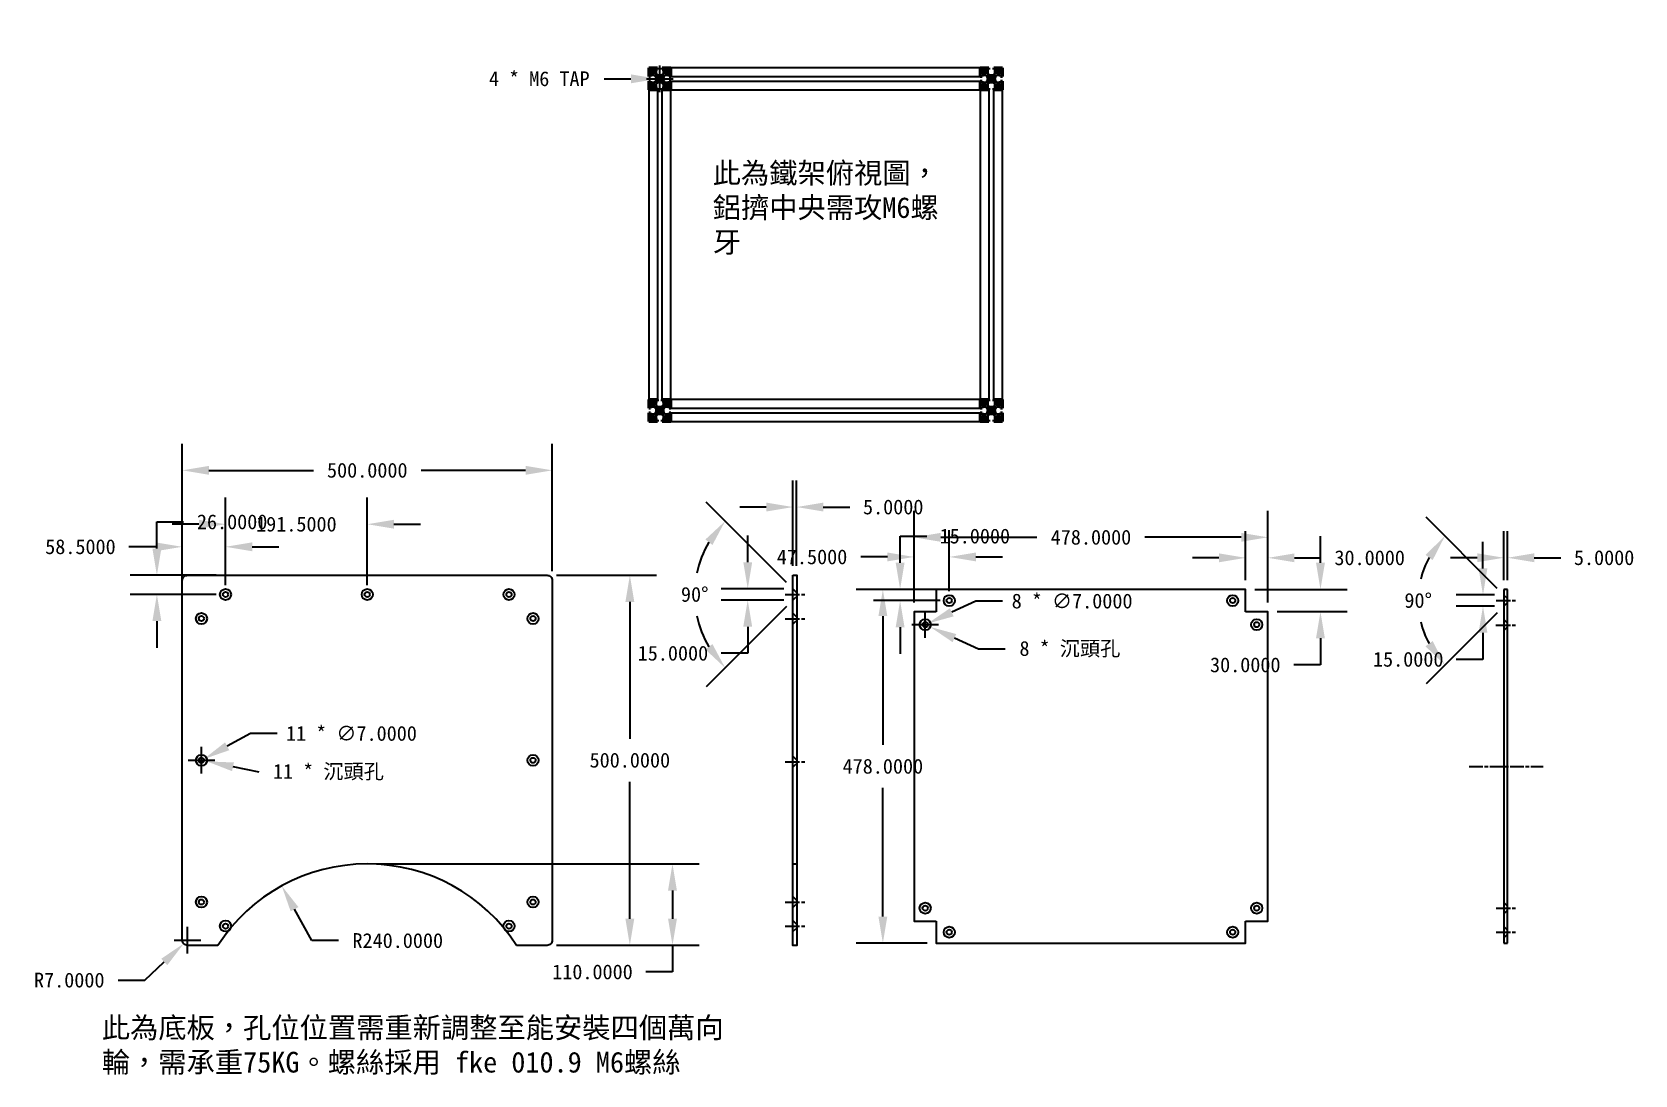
# Model space of a CAD drawing. Header units: millimetres. Extents: x 799 to 2965, y 90 to 1499.
import ezdxf

# ---------------------------------------------------------------- set-up
doc = ezdxf.new("R2010")
doc.units = ezdxf.units.MM
doc.header["$LTSCALE"] = 0.769231
doc.linetypes.add('ACAD_ISO08W100', pattern=[36, 24, -3, 6, -3])
doc.linetypes.add('CENTER2', pattern=[28.575, 19.05, -3.175, 3.175, -3.175])
doc.layers.get('0').update_dxf_attribs({"lineweight": 25})
doc.layers.add('中心標記-明銳', color=7, linetype='Continuous', lineweight=18)
doc.layers.add('可見邊線-明銳', color=7, linetype='Continuous', lineweight=40)
doc.styles.get("Standard").update_dxf_attribs({"font": 'kaiu.ttf', "height": 20})
doc.dimstyles.get("Standard").update_dxf_attribs({"dimscale": 200, "dimtxt": 20, "dimasz": 0.18, "dimexe": 0.18, "dimexo": 0.0625, "dimgap": 0.09, "dimtad": 0, "dimtih": 1, "dimtoh": 1, "dimdec": 4, "dimzin": 0, "dimdsep": 46, "dimtxsty": 'Standard', "dimcen": 0.09, "dimadec": 0, "dimazin": 0, "dimtfac": 1, "dimtdec": 4, "dimtofl": 0, "dimtmove": 0, "dimatfit": 3, "dimfxl": 1, "dimtolj": 1, "dimtzin": 0, "dimarcsym": 0})

# ---------------------------------------------------------------- blocks, each defined once
blk = doc.blocks.new('*D25')
at = {"color": 0, "lineweight": -2, "transparency": 16777216}
for p, q in [((1008.7, 254.5), (1008.7, 290.5)), ((990.7, 272.5), (1026.7, 272.5)), ((951.1, 218.4), (977.3, 243)), ((915.1, 218.4), (951.1, 218.4))]:
    blk.add_line(p, q, dxfattribs=at)
at = {"color": 0, "transparency": 16777216}
blk.add_solid([(973.2, 247.4), (981.4, 238.6), (1003.6, 267.7)], dxfattribs=at)
at = {"layer": 'Defpoints', "color": 0, "transparency": 16777216}
for p in [(1003.6, 267.7), (1008.7, 272.5)]:
    blk.add_point(p, dxfattribs=at)
at = {"color": 0, "transparency": 16777216, "insert": (849, 218.4), "char_height": 20, "attachment_point": 5}
blk.add_mtext('\\A1;R7.0000', dxfattribs=at)
blk = doc.blocks.new('*D26')
at = {"color": 0, "lineweight": -2, "transparency": 16777216}
for p, q in [((1093.9, 551.7), (1062.3, 534.4)), ((1129.9, 551.7), (1093.9, 551.7)), ((1027.7, 497.5), (1027.7, 533.5)), ((1009.7, 515.5), (1045.7, 515.5))]:
    blk.add_line(p, q, dxfattribs=at)
at = {"color": 0, "transparency": 16777216}
blk.add_solid([(1059.5, 539.7), (1065.2, 529.1), (1030.7, 517.1)], dxfattribs=at)
at = {"layer": 'Defpoints', "color": 0, "transparency": 16777216}
for p in [(1024.6, 513.8), (1030.7, 517.1)]:
    blk.add_point(p, dxfattribs=at)
at = {"color": 0, "transparency": 16777216, "insert": (1230.3, 551.7), "char_height": 20, "width": 383.665, "attachment_point": 5}
blk.add_mtext('\\A1;11 * ∅7.0000', dxfattribs=at)
blk = doc.blocks.new('*D27')
at = {"color": 0, "lineweight": -2, "transparency": 16777216}
for p, q in [((1001.7, 752), (1001.7, 839.9)), ((1060.2, 752), (1060.2, 839.9)), ((965.7, 803.9), (929.7, 803.9)), ((1096.2, 803.9), (1132.2, 803.9))]:
    blk.add_line(p, q, dxfattribs=at)
at = {"color": 0, "transparency": 16777216}
for points in [[(965.7, 809.9), (965.7, 797.9), (1001.7, 803.9)], [(1096.2, 809.9), (1096.2, 797.9), (1060.2, 803.9)]]:
    blk.add_solid(points, dxfattribs=at)
at = {"layer": 'Defpoints', "color": 0, "transparency": 16777216}
for p in [(1001.7, 803.9), (1001.7, 739.5), (1060.2, 739.5)]:
    blk.add_point(p, dxfattribs=at)
at = {"color": 0, "transparency": 16777216, "insert": (864.1, 803.9), "char_height": 20, "attachment_point": 5}
blk.add_mtext('\\A1;58.5000', dxfattribs=at)
blk = doc.blocks.new('*D28')
at = {"color": 0, "lineweight": -2, "transparency": 16777216}
for p, q in [((967.4, 801.5), (967.4, 837.5)), ((967.4, 837.5), (1003.4, 837.5)), ((1047.7, 765.5), (931.4, 765.5)), ((1047.7, 739.5), (931.4, 739.5)), ((967.4, 703.5), (967.4, 667.5))]:
    blk.add_line(p, q, dxfattribs=at)
at = {"color": 0, "transparency": 16777216}
for points in [[(961.4, 801.5), (973.4, 801.5), (967.4, 765.5)], [(961.4, 703.5), (973.4, 703.5), (967.4, 739.5)]]:
    blk.add_solid(points, dxfattribs=at)
at = {"layer": 'Defpoints', "color": 0, "transparency": 16777216}
for p in [(967.4, 765.5), (1060.2, 765.5), (1060.2, 739.5)]:
    blk.add_point(p, dxfattribs=at)
at = {"color": 0, "transparency": 16777216, "insert": (1069.1, 837.5), "char_height": 20, "attachment_point": 5}
blk.add_mtext('\\A1;26.0000', dxfattribs=at)
blk = doc.blocks.new('*D29')
at = {"color": 0, "lineweight": -2, "transparency": 16777216}
for p, q in [((1060.2, 752), (1060.2, 870.4)), ((1251.7, 752), (1251.7, 870.4)), ((1024.2, 834.4), (988.2, 834.4)), ((1287.7, 834.4), (1323.7, 834.4))]:
    blk.add_line(p, q, dxfattribs=at)
at = {"color": 0, "transparency": 16777216}
for points in [[(1024.2, 840.4), (1024.2, 828.4), (1060.2, 834.4)], [(1287.7, 840.4), (1287.7, 828.4), (1251.7, 834.4)]]:
    blk.add_solid(points, dxfattribs=at)
at = {"layer": 'Defpoints', "color": 0, "transparency": 16777216}
for p in [(1251.7, 834.4), (1060.2, 739.5), (1251.7, 739.5)]:
    blk.add_point(p, dxfattribs=at)
at = {"color": 0, "transparency": 16777216, "insert": (1155.9, 834.4), "char_height": 20, "attachment_point": 5}
blk.add_mtext('\\A1;191.5000', dxfattribs=at)
blk = doc.blocks.new('*D30')
at = {"color": 0, "lineweight": -2, "transparency": 16777216}
for p, q in [((1001.7, 771), (1001.7, 943.2)), ((1501.7, 771), (1501.7, 943.2)), ((1037.7, 907.2), (1179, 907.2)), ((1465.7, 907.2), (1324.3, 907.2))]:
    blk.add_line(p, q, dxfattribs=at)
at = {"color": 0, "transparency": 16777216}
for points in [[(1037.7, 913.2), (1037.7, 901.2), (1001.7, 907.2)], [(1465.7, 913.2), (1465.7, 901.2), (1501.7, 907.2)]]:
    blk.add_solid(points, dxfattribs=at)
at = {"layer": 'Defpoints', "color": 0, "transparency": 16777216}
for p in [(1501.7, 907.2), (1001.7, 758.5), (1501.7, 758.5)]:
    blk.add_point(p, dxfattribs=at)
at = {"color": 0, "transparency": 16777216, "insert": (1251.7, 907.2), "char_height": 20, "attachment_point": 5}
blk.add_mtext('\\A1;500.0000', dxfattribs=at)
blk = doc.blocks.new('*D31')
at = {"color": 0, "lineweight": -2, "transparency": 16777216}
for p, q in [((1507.2, 765.5), (1642.5, 765.5)), ((1606.5, 729.5), (1606.5, 544.4)), ((1606.5, 301.5), (1606.5, 486.6)), ((1507.2, 265.5), (1642.5, 265.5))]:
    blk.add_line(p, q, dxfattribs=at)
at = {"color": 0, "transparency": 16777216}
for points in [[(1600.5, 729.5), (1612.5, 729.5), (1606.5, 765.5)], [(1600.5, 301.5), (1612.5, 301.5), (1606.5, 265.5)]]:
    blk.add_solid(points, dxfattribs=at)
at = {"layer": 'Defpoints', "color": 0, "transparency": 16777216}
for p in [(1494.7, 765.5), (1494.7, 265.5), (1606.5, 265.5)]:
    blk.add_point(p, dxfattribs=at)
at = {"color": 0, "transparency": 16777216, "insert": (1606.5, 515.5), "char_height": 20, "attachment_point": 5}
blk.add_mtext('\\A1;500.0000', dxfattribs=at)
blk = doc.blocks.new('*D32')
at = {"color": 0, "lineweight": -2, "transparency": 16777216}
for p, q in [((1264.2, 375.5), (1700.1, 375.5)), ((1664.1, 339.5), (1664.1, 301.5)), ((1507.2, 265.5), (1700.1, 265.5)), ((1664.1, 265.5), (1664.1, 229.5)), ((1664.1, 229.5), (1628.1, 229.5))]:
    blk.add_line(p, q, dxfattribs=at)
at = {"color": 0, "transparency": 16777216}
for points in [[(1658.1, 339.5), (1670.1, 339.5), (1664.1, 375.5)], [(1658.1, 301.5), (1670.1, 301.5), (1664.1, 265.5)]]:
    blk.add_solid(points, dxfattribs=at)
at = {"layer": 'Defpoints', "color": 0, "transparency": 16777216}
for p in [(1251.7, 375.5), (1494.7, 265.5), (1664.1, 265.5)]:
    blk.add_point(p, dxfattribs=at)
at = {"color": 0, "transparency": 16777216, "insert": (1556, 229.5), "char_height": 20, "attachment_point": 5}
blk.add_mtext('\\A1;110.0000', dxfattribs=at)
blk = doc.blocks.new('*D33')
at = {"color": 0, "lineweight": -2, "transparency": 16777216}
for p, q in [((1176.7, 271.8), (1153.4, 314.2)), ((1212.7, 271.8), (1176.7, 271.8))]:
    blk.add_line(p, q, dxfattribs=at)
at = {"color": 0, "transparency": 16777216}
blk.add_solid([(1158.7, 317.1), (1148.1, 311.4), (1136.1, 345.8)], dxfattribs=at)
at = {"layer": 'Defpoints', "color": 0, "transparency": 16777216}
for p in [(1136.1, 345.8), (1251.7, 135.5)]:
    blk.add_point(p, dxfattribs=at)
at = {"color": 0, "transparency": 16777216, "insert": (1292.9, 271.8), "char_height": 20, "attachment_point": 5}
blk.add_mtext('\\A1;R240.0000', dxfattribs=at)
blk = doc.blocks.new('*D34')
at = {"color": 0, "lineweight": -2, "transparency": 16777216}
for p, q in [((2438.6, 758.8), (2438.6, 825)), ((2468.6, 728.8), (2468.6, 825)), ((2402.6, 789), (2366.6, 789)), ((2504.6, 789), (2540.6, 789))]:
    blk.add_line(p, q, dxfattribs=at)
at = {"color": 0, "transparency": 16777216}
for points in [[(2402.6, 795), (2402.6, 783), (2438.6, 789)], [(2504.6, 795), (2504.6, 783), (2468.6, 789)]]:
    blk.add_solid(points, dxfattribs=at)
at = {"layer": 'Defpoints', "color": 0, "transparency": 16777216}
for p in [(2468.6, 789), (2438.6, 746.3), (2468.6, 716.3)]:
    blk.add_point(p, dxfattribs=at)
at = {"color": 0, "transparency": 16777216, "insert": (2606.2, 789), "char_height": 20, "attachment_point": 5}
blk.add_mtext('\\A1;30.0000', dxfattribs=at)
blk = doc.blocks.new('*D35')
at = {"color": 0, "lineweight": -2, "transparency": 16777216}
for p, q in [((2539.7, 782.3), (2539.7, 818.3)), ((2451.1, 746.3), (2575.7, 746.3)), ((2481.1, 716.3), (2575.7, 716.3)), ((2539.7, 680.3), (2539.7, 644.3)), ((2539.7, 644.3), (2503.7, 644.3))]:
    blk.add_line(p, q, dxfattribs=at)
at = {"color": 0, "transparency": 16777216}
for points in [[(2533.7, 782.3), (2545.7, 782.3), (2539.7, 746.3)], [(2533.7, 680.3), (2545.7, 680.3), (2539.7, 716.3)]]:
    blk.add_solid(points, dxfattribs=at)
at = {"layer": 'Defpoints', "color": 0, "transparency": 16777216}
for p in [(2438.6, 746.3), (2468.6, 716.3), (2539.7, 716.3)]:
    blk.add_point(p, dxfattribs=at)
at = {"color": 0, "transparency": 16777216, "insert": (2438.1, 644.3), "char_height": 20, "attachment_point": 5}
blk.add_mtext('\\A1;30.0000', dxfattribs=at)
blk = doc.blocks.new('*D36')
at = {"color": 0, "lineweight": -2, "transparency": 16777216}
for p, q in [((1990.6, 728.8), (1990.6, 852.7)), ((2468.6, 728.8), (2468.6, 852.7)), ((2026.6, 816.7), (2156.6, 816.7)), ((2432.6, 816.7), (2302.6, 816.7))]:
    blk.add_line(p, q, dxfattribs=at)
at = {"color": 0, "transparency": 16777216}
for points in [[(2026.6, 822.7), (2026.6, 810.7), (1990.6, 816.7)], [(2432.6, 822.7), (2432.6, 810.7), (2468.6, 816.7)]]:
    blk.add_solid(points, dxfattribs=at)
at = {"layer": 'Defpoints', "color": 0, "transparency": 16777216}
for p in [(2468.6, 816.7), (1990.6, 716.3), (2468.6, 716.3)]:
    blk.add_point(p, dxfattribs=at)
at = {"color": 0, "transparency": 16777216, "insert": (2229.6, 816.7), "char_height": 20, "attachment_point": 5}
blk.add_mtext('\\A1;478.0000', dxfattribs=at)
blk = doc.blocks.new('*D37')
at = {"color": 0, "lineweight": -2, "transparency": 16777216}
for p, q in [((2008.1, 746.3), (1912.4, 746.3)), ((1948.4, 710.3), (1948.4, 536.2)), ((1948.4, 304.3), (1948.4, 478.4)), ((2008.1, 268.3), (1912.4, 268.3))]:
    blk.add_line(p, q, dxfattribs=at)
at = {"color": 0, "transparency": 16777216}
for points in [[(1942.4, 710.3), (1954.4, 710.3), (1948.4, 746.3)], [(1942.4, 304.3), (1954.4, 304.3), (1948.4, 268.3)]]:
    blk.add_solid(points, dxfattribs=at)
at = {"layer": 'Defpoints', "color": 0, "transparency": 16777216}
for p in [(2020.6, 746.3), (1948.4, 268.3), (2020.6, 268.3)]:
    blk.add_point(p, dxfattribs=at)
at = {"color": 0, "transparency": 16777216, "insert": (1948.4, 507.3), "char_height": 20, "attachment_point": 5}
blk.add_mtext('\\A1;478.0000', dxfattribs=at)
blk = doc.blocks.new('*D38')
at = {"color": 0, "lineweight": -2, "transparency": 16777216}
for p, q in [((1971.7, 782.3), (1971.7, 818.3)), ((1971.7, 818.3), (2007.7, 818.3)), ((2025.6, 746.3), (1935.7, 746.3)), ((2025.6, 731.3), (1935.7, 731.3)), ((1971.7, 695.3), (1971.7, 659.3))]:
    blk.add_line(p, q, dxfattribs=at)
at = {"color": 0, "transparency": 16777216}
for points in [[(1965.7, 782.3), (1977.7, 782.3), (1971.7, 746.3)], [(1965.7, 695.3), (1977.7, 695.3), (1971.7, 731.3)]]:
    blk.add_solid(points, dxfattribs=at)
at = {"layer": 'Defpoints', "color": 0, "transparency": 16777216}
for p in [(1971.7, 746.3), (2038.1, 746.3), (2038.1, 731.3)]:
    blk.add_point(p, dxfattribs=at)
at = {"color": 0, "transparency": 16777216, "insert": (2072.7, 818.3), "char_height": 20, "attachment_point": 5}
blk.add_mtext('\\A1;15.0000', dxfattribs=at)
blk = doc.blocks.new('*D39')
at = {"color": 0, "lineweight": -2, "transparency": 16777216}
for p, q in [((1990.6, 743.8), (1990.6, 826.2)), ((2038.1, 743.8), (2038.1, 826.2)), ((1954.6, 790.2), (1918.6, 790.2)), ((2074.1, 790.2), (2110.1, 790.2))]:
    blk.add_line(p, q, dxfattribs=at)
at = {"color": 0, "transparency": 16777216}
for points in [[(1954.6, 796.2), (1954.6, 784.2), (1990.6, 790.2)], [(2074.1, 796.2), (2074.1, 784.2), (2038.1, 790.2)]]:
    blk.add_solid(points, dxfattribs=at)
at = {"layer": 'Defpoints', "color": 0, "transparency": 16777216}
for p in [(1990.6, 790.2), (1990.6, 731.3), (2038.1, 731.3)]:
    blk.add_point(p, dxfattribs=at)
at = {"color": 0, "transparency": 16777216, "insert": (1852.7, 790.2), "char_height": 20, "attachment_point": 5}
blk.add_mtext('\\A1;47.5000', dxfattribs=at)
blk = doc.blocks.new('*D40')
at = {"color": 0, "lineweight": -2, "transparency": 16777216}
for p, q in [((2005.6, 680.8), (2005.6, 716.8)), ((2074.1, 730.5), (2041.4, 715.4)), ((2110.1, 730.5), (2074.1, 730.5)), ((1987.6, 698.8), (2023.6, 698.8))]:
    blk.add_line(p, q, dxfattribs=at)
at = {"color": 0, "transparency": 16777216}
blk.add_solid([(2038.9, 720.8), (2044, 709.9), (2008.8, 700.2)], dxfattribs=at)
at = {"layer": 'Defpoints', "color": 0, "transparency": 16777216}
for p in [(2002.4, 697.3), (2008.8, 700.2)]:
    blk.add_point(p, dxfattribs=at)
at = {"color": 0, "transparency": 16777216, "insert": (2204.1, 730.5), "char_height": 20, "attachment_point": 5}
blk.add_mtext('\\A1;8 * ∅7.0000', dxfattribs=at)
blk = doc.blocks.new('*D41')
at = {"color": 0, "lineweight": -2, "transparency": 16777216}
for p, q in [((2005.6, 680.8), (2005.6, 716.8)), ((1987.6, 698.8), (2023.6, 698.8)), ((2077.8, 665.5), (2045.1, 680.6)), ((2113.8, 665.5), (2077.8, 665.5))]:
    blk.add_line(p, q, dxfattribs=at)
at = {"color": 0, "transparency": 16777216}
blk.add_solid([(2047.6, 686), (2042.6, 675.1), (2012.4, 695.6)], dxfattribs=at)
at = {"layer": 'Defpoints', "color": 0, "transparency": 16777216}
for p in [(1998.8, 701.9), (2012.4, 695.6)]:
    blk.add_point(p, dxfattribs=at)
at = {"color": 0, "transparency": 16777216, "insert": (2201.1, 665.5), "char_height": 20, "attachment_point": 5}
blk.add_mtext('\\A1;8 * 沉頭孔', dxfattribs=at)
blk = doc.blocks.new('*D42')
at = {"color": 0, "lineweight": -2, "transparency": 16777216}
for p, q in [((1027.7, 497.5), (1027.7, 533.5)), ((1009.7, 515.5), (1045.7, 515.5)), ((1105.5, 499.4), (1070.3, 506.7))]:
    blk.add_line(p, q, dxfattribs=at)
at = {"color": 0, "transparency": 16777216}
blk.add_solid([(1071.5, 512.5), (1069, 500.8), (1035, 514)], dxfattribs=at)
at = {"layer": 'Defpoints', "color": 0, "transparency": 16777216}
for p in [(1020.3, 517), (1035, 514)]:
    blk.add_point(p, dxfattribs=at)
at = {"color": 0, "transparency": 16777216, "insert": (1199.2, 499.4), "char_height": 20, "attachment_point": 5}
blk.add_mtext('\\A1;11 * 沉頭孔', dxfattribs=at)
blk = doc.blocks.new('*D43')
at = {"color": 0, "lineweight": -2, "transparency": 16777216}
for p, q in [((2787.5, 758.8), (2787.5, 825.1)), ((2792.5, 758.8), (2792.5, 825.1)), ((2751.5, 789.1), (2715.5, 789.1)), ((2828.5, 789.1), (2864.5, 789.1))]:
    blk.add_line(p, q, dxfattribs=at)
at = {"color": 0, "transparency": 16777216}
for points in [[(2751.5, 795.1), (2751.5, 783.1), (2787.5, 789.1)], [(2828.5, 795.1), (2828.5, 783.1), (2792.5, 789.1)]]:
    blk.add_solid(points, dxfattribs=at)
at = {"layer": 'Defpoints', "color": 0, "transparency": 16777216}
for p in [(2792.5, 789.1), (2787.5, 746.3), (2792.5, 746.3)]:
    blk.add_point(p, dxfattribs=at)
at = {"color": 0, "transparency": 16777216, "insert": (2923, 789.1), "char_height": 20, "attachment_point": 5}
blk.add_mtext('\\A1;5.0000', dxfattribs=at)
blk = doc.blocks.new('*D44')
at = {"color": 0, "lineweight": -2, "transparency": 16777216}
for p, q in [((2759.3, 774.8), (2759.3, 810.8)), ((2775, 738.8), (2723.3, 738.8)), ((2775, 723.8), (2723.3, 723.8)), ((2759.3, 687.8), (2759.3, 651.8)), ((2759.3, 651.8), (2723.3, 651.8))]:
    blk.add_line(p, q, dxfattribs=at)
at = {"color": 0, "transparency": 16777216}
for points in [[(2753.3, 774.8), (2765.3, 774.8), (2759.3, 738.8)], [(2753.3, 687.8), (2765.3, 687.8), (2759.3, 723.8)]]:
    blk.add_solid(points, dxfattribs=at)
at = {"layer": 'Defpoints', "color": 0, "transparency": 16777216}
for p in [(2787.5, 738.8), (2759.3, 723.8), (2787.5, 723.8)]:
    blk.add_point(p, dxfattribs=at)
at = {"color": 0, "transparency": 16777216, "insert": (2658.3, 651.8), "char_height": 20, "attachment_point": 5}
blk.add_mtext('\\A1;15.0000', dxfattribs=at)
blk = doc.blocks.new('*D45')
at = {"color": 0, "lineweight": -2, "transparency": 16777216}
for p, q in [((2778.7, 747.6), (2682.5, 843.8)), ((2778.7, 714.9), (2682.5, 618.7))]:
    blk.add_line(p, q, dxfattribs=at)
for start, end in [(151.8045, 166.5449), (193.4551, 208.1955)]:
    blk.add_arc((2795, 731.3), 123.2, start, end, dxfattribs=at)
at = {"color": 0, "transparency": 16777216}
for points in [[(2681.6, 793), (2691.3, 785.9), (2707.9, 818.4)], [(2691.3, 676.6), (2681.6, 669.5), (2707.9, 644.2)]]:
    blk.add_solid(points, dxfattribs=at)
at = {"layer": 'Defpoints', "color": 0, "transparency": 16777216}
for p in [(2676, 763.1), (2787.5, 738.8), (2787.5, 723.8), (2791.5, 734.8), (2791.5, 727.8)]:
    blk.add_point(p, dxfattribs=at)
at = {"color": 0, "transparency": 16777216, "insert": (2671.8, 731.3), "char_height": 20, "attachment_point": 5}
blk.add_mtext('\\A1;90°', dxfattribs=at)
blk = doc.blocks.new('*D46')
at = {"color": 0, "lineweight": -2, "transparency": 16777216}
for p, q in [((1826.9, 778), (1826.9, 893.6)), ((1831.9, 778), (1831.9, 893.6)), ((1790.9, 857.6), (1754.9, 857.6)), ((1867.9, 857.6), (1903.9, 857.6))]:
    blk.add_line(p, q, dxfattribs=at)
at = {"color": 0, "transparency": 16777216}
for points in [[(1790.9, 863.6), (1790.9, 851.6), (1826.9, 857.6)], [(1867.9, 863.6), (1867.9, 851.6), (1831.9, 857.6)]]:
    blk.add_solid(points, dxfattribs=at)
at = {"layer": 'Defpoints', "color": 0, "transparency": 16777216}
for p in [(1831.9, 857.6), (1826.9, 765.5), (1831.9, 765.5)]:
    blk.add_point(p, dxfattribs=at)
at = {"color": 0, "transparency": 16777216, "insert": (1962.4, 857.6), "char_height": 20, "attachment_point": 5}
blk.add_mtext('\\A1;5.0000', dxfattribs=at)
blk = doc.blocks.new('*D47')
at = {"color": 0, "lineweight": -2, "transparency": 16777216}
for p, q in [((1818.1, 755.8), (1709.8, 864.1)), ((1818.1, 723.1), (1709.8, 614.9))]:
    blk.add_line(p, q, dxfattribs=at)
for start, end in [(149.7522, 168.2036), (191.7964, 210.2478)]:
    blk.add_arc((1834.4, 739.5), 140.2, start, end, dxfattribs=at)
at = {"color": 0, "transparency": 16777216}
for points in [[(1708.6, 813.8), (1718.1, 806.4), (1735.3, 838.6)], [(1718.1, 672.5), (1708.6, 665.2), (1735.3, 640.3)]]:
    blk.add_solid(points, dxfattribs=at)
at = {"layer": 'Defpoints', "color": 0, "transparency": 16777216}
for p in [(1699, 775.8), (1826.9, 747), (1830.9, 743), (1826.9, 732), (1830.9, 736)]:
    blk.add_point(p, dxfattribs=at)
at = {"color": 0, "transparency": 16777216, "insert": (1694.2, 739.5), "char_height": 20, "attachment_point": 5}
blk.add_mtext('\\A1;90°', dxfattribs=at)
blk = doc.blocks.new('*D48')
at = {"color": 0, "lineweight": -2, "transparency": 16777216}
for p, q in [((1765.8, 783), (1765.8, 819)), ((1814.4, 747), (1729.8, 747)), ((1814.4, 732), (1729.8, 732)), ((1765.8, 696), (1765.8, 660)), ((1765.8, 660), (1729.8, 660))]:
    blk.add_line(p, q, dxfattribs=at)
at = {"color": 0, "transparency": 16777216}
for points in [[(1759.8, 783), (1771.8, 783), (1765.8, 747)], [(1759.8, 696), (1771.8, 696), (1765.8, 732)]]:
    blk.add_solid(points, dxfattribs=at)
at = {"layer": 'Defpoints', "color": 0, "transparency": 16777216}
for p in [(1826.9, 747), (1765.8, 732), (1826.9, 732)]:
    blk.add_point(p, dxfattribs=at)
at = {"color": 0, "transparency": 16777216, "insert": (1664.7, 660), "char_height": 20, "attachment_point": 5}
blk.add_mtext('\\A1;15.0000', dxfattribs=at)
blk = doc.blocks.new('*D49')
at = {"color": 0, "lineweight": -2, "transparency": 16777216}
for p, q in [((1647, 1418.1), (1647, 1454.1)), ((1572, 1436.1), (1608, 1436.1)), ((1629, 1436.1), (1665, 1436.1))]:
    blk.add_line(p, q, dxfattribs=at)
at = {"color": 0, "transparency": 16777216}
blk.add_solid([(1608, 1442.1), (1608, 1430.1), (1644, 1436.1)], dxfattribs=at)
at = {"layer": 'Defpoints', "color": 0, "transparency": 16777216}
for p in [(1644, 1436.1), (1647, 1436.1)]:
    blk.add_point(p, dxfattribs=at)
at = {"color": 0, "transparency": 16777216, "insert": (1484.1, 1436.1), "char_height": 20, "attachment_point": 5}
blk.add_mtext('\\A1;4 * M6 TAP', dxfattribs=at)

msp = doc.modelspace()

# ---------------------------------------------------------------- linework, layer by layer
for p, q in [((1661.96032, 1439.38216), (2079.96032, 1439.38216)), ((1661.96032, 1432.78216), (2079.96032, 1432.78216)), ((1643.66032, 1421.08216), (1643.66032, 1003.08216)), ((1650.26032, 1003.08216), (1650.26032, 1421.08216)), ((2091.66032, 1421.08216), (2091.66032, 1003.08216)), ((2098.26032, 1003.08216), (2098.26032, 1421.08216)), ((1661.96032, 991.38216), (2079.96032, 991.38216)), ((1661.96032, 984.78216), (2079.96032, 984.78216)), ((1826.93318, 746.96998), (1830.93318, 742.96998)), ((1830.93318, 742.96998), (1831.93318, 742.96998)), ((2787.51546, 746.26007), (2787.51546, 268.26007)), ((2792.51546, 746.26007), (2787.51546, 746.26007)), ((2787.51546, 738.76007), (2791.51546, 734.76007)), ((2792.51546, 268.26007), (2792.51546, 746.26007)), ((1826.93318, 731.96998), (1830.93318, 735.96998)), ((1830.93318, 735.96998), (1831.93318, 735.96998)), ((2787.51546, 723.76007), (2791.51546, 727.76007)), ((2791.51546, 734.76007), (2792.51546, 734.76007)), ((2791.51546, 727.76007), (2792.51546, 727.76007)), ((1826.93318, 714.31297), (1830.93318, 710.31297)), ((1826.93318, 699.31297), (1830.93318, 703.31297)), ((1830.93318, 710.31297), (1831.93318, 710.31297)), ((1830.93318, 703.31297), (1831.93318, 703.31297)), ((2787.49134, 705.69967), (2791.49134, 701.69967)), ((2787.49134, 690.69967), (2791.38827, 694.69967)), ((2791.38827, 694.69967), (2792.49134, 694.69967)), ((2791.49134, 701.69967), (2792.49134, 701.69967)), ((1826.93318, 521.04576), (1830.93318, 517.04576)), ((1826.93318, 506.04576), (1830.93318, 510.04576)), ((1830.93318, 517.04576), (1831.93318, 517.04576)), ((1830.93318, 510.04576), (1831.93318, 510.04576)), ((1826.93318, 375.46998), (1831.93318, 375.46998)), ((1826.93318, 331.46998), (1830.93318, 327.46998)), ((1830.93318, 327.46998), (1831.93318, 327.46998)), ((1826.93318, 316.46998), (1830.93318, 320.46998)), ((1830.93318, 320.46998), (1831.93318, 320.46998)), ((2787.51546, 323.26007), (2791.51546, 319.26007)), ((2787.51546, 308.26007), (2791.4124, 312.26007)), ((2791.4124, 312.26007), (2792.51546, 312.26007)), ((2791.51546, 319.26007), (2792.51546, 319.26007)), ((1826.93318, 298.96998), (1830.93318, 294.96998)), ((1826.93318, 283.96998), (1830.93318, 287.96998)), ((1830.93318, 294.96998), (1831.93318, 294.96998)), ((1830.93318, 287.96998), (1831.93318, 287.96998)), ((2787.51546, 290.76007), (2791.51546, 286.76007)), ((2791.51546, 286.76007), (2792.51546, 286.76007)), ((2787.51546, 275.76007), (2791.4124, 279.76007)), ((2787.51546, 268.26007), (2792.51546, 268.26007)), ((2791.4124, 279.76007), (2792.51546, 279.76007))]:
    msp.add_line(p, q)
at = {"linetype": 'CENTER2'}
for p, q in [((1816.3274, 739.46998), (1842.86582, 739.46998)), ((2776.90968, 731.26007), (2803.44809, 731.26007)), ((1816.3274, 706.81297), (1842.86582, 706.81297)), ((2776.88556, 698.19967), (2803.42397, 698.19967)), ((1816.3274, 513.54576), (1842.86582, 513.54576)), ((1816.3274, 323.96998), (1842.86582, 323.96998)), ((2776.90968, 315.76007), (2803.44809, 315.76007)), ((1816.3274, 291.46998), (1842.86582, 291.46998)), ((2776.90968, 283.26007), (2803.44809, 283.26007))]:
    msp.add_line(p, q, dxfattribs=at)
at = {"linetype": 'ACAD_ISO08W100'}
msp.add_line((2740.80979, 507.26007), (2840.69348, 507.26007), dxfattribs=at)
for points in [[(2079.96032, 1439.38216), (2079.96032, 1451.08216), (1661.96032, 1451.08216), (1661.96032, 1439.38216)], [(1661.96032, 1432.78216), (1661.96032, 1421.08216), (2079.96032, 1421.08216), (2079.96032, 1432.78216)], [(1643.66032, 1421.08216), (1631.96032, 1421.08216), (1631.96032, 1003.08216), (1643.66032, 1003.08216)], [(1650.26032, 1003.08216), (1661.96032, 1003.08216), (1661.96032, 1421.08216), (1650.26032, 1421.08216)], [(2091.66032, 1421.08216), (2079.96032, 1421.08216), (2079.96032, 1003.08216), (2091.66032, 1003.08216)], [(2098.26032, 1003.08216), (2109.96032, 1003.08216), (2109.96032, 1421.08216), (2098.26032, 1421.08216)], [(2079.96032, 991.38216), (2079.96032, 1003.08216), (1661.96032, 1003.08216), (1661.96032, 991.38216)], [(1661.96032, 984.78216), (1661.96032, 973.08216), (2079.96032, 973.08216), (2079.96032, 984.78216)], [(2438.60064, 716.26007), (2438.60064, 716.26007), (2438.60064, 746.26007), (2020.60064, 746.26007), (2020.60064, 716.26007)], [(2020.60064, 716.26007), (1990.60064, 716.26007), (1990.60064, 298.26007), (2020.60064, 298.26007)], [(2438.60064, 298.26007), (2468.60064, 298.26007), (2468.60064, 716.26007), (2438.60064, 716.26007)], [(2020.60064, 298.26007), (2020.60064, 268.26007), (2438.60064, 268.26007), (2438.60064, 298.26007)]]:
    msp.add_lwpolyline(points)
msp.add_lwpolyline([(1049.91965, 265.46998), (1008.66206, 265.46998, -0.4142135624), (1001.66206, 272.46998), (1001.66206, 758.46998, -0.4142135624), (1008.66206, 765.46998), (1494.66206, 765.46998, -0.4142135624), (1501.66206, 758.46998), (1501.66206, 272.46998, -0.4142135624), (1494.66206, 265.46998), (1453.40447, 265.46998)], format="xyb")
msp.add_lwpolyline([(1826.93318, 765.46998), (1831.93318, 765.46998), (1831.93318, 265.46998), (1826.93318, 265.46998)], close=True)
for centre, radius in [((1646.96032, 1436.08216), 3), ((1060.16206, 739.46998), 7.5), ((1060.16206, 739.46998), 3.5), ((1251.66206, 739.46998), 7.5), ((1251.66206, 739.46998), 3.5), ((1443.16206, 739.46998), 7.5), ((1443.16206, 739.46998), 3.5), ((2038.10064, 731.26007), 7.5), ((2421.10064, 731.26007), 7.5), ((2038.10064, 731.26007), 3.5), ((2421.10064, 731.26007), 3.5), ((1027.66206, 706.96998), 7.5), ((1027.66206, 706.96998), 3.5), ((1475.66206, 706.96998), 7.5), ((1475.66206, 706.96998), 3.5), ((2005.60064, 698.76007), 7.5), ((2005.60064, 698.76007), 3.5), ((2453.60064, 698.76007), 7.5), ((2453.60064, 698.76007), 3.5), ((1027.66206, 515.46998), 7.5), ((1475.66206, 515.46998), 7.5), ((1027.66206, 515.46998), 3.5), ((1475.66206, 515.46998), 3.5), ((1027.66206, 323.96998), 7.5), ((1027.66206, 323.96998), 3.5), ((1475.66206, 323.96998), 7.5), ((1475.66206, 323.96998), 3.5), ((2005.60064, 315.76007), 7.5), ((2005.60064, 315.76007), 3.5), ((2453.60064, 315.76007), 7.5), ((2453.60064, 315.76007), 3.5), ((1060.16206, 291.46998), 7.5), ((1060.16206, 291.46998), 3.5), ((1443.16206, 291.46998), 7.5), ((1443.16206, 291.46998), 3.5), ((2038.10064, 283.26007), 7.5), ((2038.10064, 283.26007), 3.5), ((2421.10064, 283.26007), 7.5), ((2421.10064, 283.26007), 3.5)]:
    msp.add_circle(centre, radius)
msp.add_arc((1251.66206, 135.46998), 240, 32.7971683, 147.2028317)
at = {"layer": '中心標記-明銳', "linetype": 'Continuous'}
for p, q in [((1641.8834, 1446.08216), (1632.03724, 1446.08216)), ((1636.96032, 1451.00524), (1636.96032, 1441.15909)), ((1636.96032, 1431.00524), (1636.96032, 1421.15909)), ((1651.3834, 1436.08216), (1642.53724, 1436.08216)), ((1646.96032, 1440.50524), (1646.96032, 1431.65909)), ((1661.8834, 1446.08216), (1652.03724, 1446.08216)), ((1656.96032, 1451.00524), (1656.96032, 1441.15909)), ((1656.96032, 1431.00524), (1656.96032, 1421.15909)), ((2089.8834, 1446.08216), (2080.03724, 1446.08216)), ((2084.96032, 1451.00524), (2084.96032, 1441.15909)), ((2084.96032, 1431.00524), (2084.96032, 1421.15909)), ((2099.3834, 1436.08216), (2090.53724, 1436.08216)), ((2094.96032, 1440.50524), (2094.96032, 1431.65909)), ((2109.8834, 1446.08216), (2100.03724, 1446.08216)), ((2104.96032, 1451.00524), (2104.96032, 1441.15909)), ((2104.96032, 1431.00524), (2104.96032, 1421.15909)), ((1641.8834, 1426.08216), (1632.03724, 1426.08216)), ((1661.8834, 1426.08216), (1652.03724, 1426.08216)), ((2089.8834, 1426.08216), (2080.03724, 1426.08216)), ((2109.8834, 1426.08216), (2100.03724, 1426.08216)), ((1641.8834, 998.08216), (1632.03724, 998.08216)), ((1636.96032, 1003.00524), (1636.96032, 993.15909)), ((1661.8834, 998.08216), (1652.03724, 998.08216)), ((1656.96032, 1003.00524), (1656.96032, 993.15909)), ((2089.8834, 998.08216), (2080.03724, 998.08216)), ((2084.96032, 1003.00524), (2084.96032, 993.15909)), ((2109.8834, 998.08216), (2100.03724, 998.08216)), ((2104.96032, 1003.00524), (2104.96032, 993.15909)), ((1641.8834, 978.08216), (1632.03724, 978.08216)), ((1636.96032, 983.00524), (1636.96032, 973.15909)), ((1651.3834, 988.08216), (1642.53724, 988.08216)), ((1646.96032, 992.50524), (1646.96032, 983.65909)), ((1661.8834, 978.08216), (1652.03724, 978.08216)), ((1656.96032, 983.00524), (1656.96032, 973.15909)), ((2089.8834, 978.08216), (2080.03724, 978.08216)), ((2084.96032, 983.00524), (2084.96032, 973.15909)), ((2099.3834, 988.08216), (2090.53724, 988.08216)), ((2094.96032, 992.50524), (2094.96032, 983.65909)), ((2109.8834, 978.08216), (2100.03724, 978.08216)), ((2104.96032, 983.00524), (2104.96032, 973.15909))]:
    msp.add_line(p, q, dxfattribs=at)
at = {"layer": '可見邊線-明銳'}
for p, q in [((1631.96032, 1451.08216), (1631.96032, 1439.38216)), ((1643.66032, 1451.08216), (1631.96032, 1451.08216)), ((1631.96032, 1439.38216), (1634.46032, 1439.38216)), ((1631.96032, 1432.78216), (1631.96032, 1421.08216)), ((1634.46032, 1432.78216), (1631.96032, 1432.78216)), ((1634.46032, 1441.38216), (1639.96032, 1441.38216)), ((1634.46032, 1439.38216), (1634.46032, 1441.38216)), ((1634.46032, 1430.78216), (1634.46032, 1432.78216)), ((1639.96032, 1430.78216), (1634.46032, 1430.78216)), ((1641.66032, 1448.58216), (1643.66032, 1448.58216)), ((1641.66032, 1443.08216), (1641.66032, 1448.58216)), ((1643.66032, 1448.58216), (1643.66032, 1451.08216)), ((1650.26032, 1451.08216), (1650.26032, 1448.58216)), ((1661.96032, 1451.08216), (1650.26032, 1451.08216)), ((1650.26032, 1448.58216), (1652.26032, 1448.58216)), ((1652.26032, 1448.58216), (1652.26032, 1443.08216)), ((1653.96032, 1441.38216), (1659.46032, 1441.38216)), ((1659.46032, 1430.78216), (1653.96032, 1430.78216)), ((1659.46032, 1441.38216), (1659.46032, 1439.38216)), ((1659.46032, 1439.38216), (1661.96032, 1439.38216)), ((1659.46032, 1432.78216), (1659.46032, 1430.78216)), ((1661.96032, 1432.78216), (1659.46032, 1432.78216)), ((1661.96032, 1439.38216), (1661.96032, 1451.08216)), ((1661.96032, 1421.08216), (1661.96032, 1432.78216)), ((2079.96032, 1451.08216), (2079.96032, 1439.38216)), ((2091.66032, 1451.08216), (2079.96032, 1451.08216)), ((2079.96032, 1439.38216), (2082.46032, 1439.38216)), ((2079.96032, 1432.78216), (2079.96032, 1421.08216)), ((2082.46032, 1432.78216), (2079.96032, 1432.78216)), ((2082.46032, 1441.38216), (2087.96032, 1441.38216)), ((2082.46032, 1439.38216), (2082.46032, 1441.38216)), ((2082.46032, 1430.78216), (2082.46032, 1432.78216)), ((2087.96032, 1430.78216), (2082.46032, 1430.78216)), ((2089.66032, 1448.58216), (2091.66032, 1448.58216)), ((2089.66032, 1443.08216), (2089.66032, 1448.58216)), ((2091.66032, 1448.58216), (2091.66032, 1451.08216)), ((2098.26032, 1451.08216), (2098.26032, 1448.58216)), ((2109.96032, 1451.08216), (2098.26032, 1451.08216)), ((2098.26032, 1448.58216), (2100.26032, 1448.58216)), ((2100.26032, 1448.58216), (2100.26032, 1443.08216)), ((2101.96032, 1441.38216), (2107.46032, 1441.38216)), ((2107.46032, 1430.78216), (2101.96032, 1430.78216)), ((2107.46032, 1441.38216), (2107.46032, 1439.38216)), ((2107.46032, 1439.38216), (2109.96032, 1439.38216)), ((2107.46032, 1432.78216), (2107.46032, 1430.78216)), ((2109.96032, 1432.78216), (2107.46032, 1432.78216)), ((2109.96032, 1439.38216), (2109.96032, 1451.08216)), ((2109.96032, 1421.08216), (2109.96032, 1432.78216)), ((1631.96032, 1421.08216), (1643.66032, 1421.08216)), ((1641.66032, 1423.58216), (1641.66032, 1429.08216)), ((1643.66032, 1423.58216), (1641.66032, 1423.58216)), ((1643.66032, 1421.08216), (1643.66032, 1423.58216)), ((1650.26032, 1423.58216), (1650.26032, 1421.08216)), ((1652.26032, 1423.58216), (1650.26032, 1423.58216)), ((1650.26032, 1421.08216), (1661.96032, 1421.08216)), ((1652.26032, 1429.08216), (1652.26032, 1423.58216)), ((2079.96032, 1421.08216), (2091.66032, 1421.08216)), ((2089.66032, 1423.58216), (2089.66032, 1429.08216)), ((2091.66032, 1423.58216), (2089.66032, 1423.58216)), ((2091.66032, 1421.08216), (2091.66032, 1423.58216)), ((2098.26032, 1423.58216), (2098.26032, 1421.08216)), ((2100.26032, 1423.58216), (2098.26032, 1423.58216)), ((2098.26032, 1421.08216), (2109.96032, 1421.08216)), ((2100.26032, 1429.08216), (2100.26032, 1423.58216)), ((1631.96032, 1003.08216), (1631.96032, 991.38216)), ((1643.66032, 1003.08216), (1631.96032, 1003.08216)), ((1641.66032, 1000.58216), (1643.66032, 1000.58216)), ((1641.66032, 995.08216), (1641.66032, 1000.58216)), ((1643.66032, 1000.58216), (1643.66032, 1003.08216)), ((1650.26032, 1003.08216), (1650.26032, 1000.58216)), ((1661.96032, 1003.08216), (1650.26032, 1003.08216)), ((1650.26032, 1000.58216), (1652.26032, 1000.58216)), ((1652.26032, 1000.58216), (1652.26032, 995.08216)), ((1661.96032, 991.38216), (1661.96032, 1003.08216)), ((2079.96032, 1003.08216), (2079.96032, 991.38216)), ((2091.66032, 1003.08216), (2079.96032, 1003.08216)), ((2089.66032, 1000.58216), (2091.66032, 1000.58216)), ((2089.66032, 995.08216), (2089.66032, 1000.58216)), ((2091.66032, 1000.58216), (2091.66032, 1003.08216)), ((2098.26032, 1003.08216), (2098.26032, 1000.58216)), ((2109.96032, 1003.08216), (2098.26032, 1003.08216)), ((2098.26032, 1000.58216), (2100.26032, 1000.58216)), ((2100.26032, 1000.58216), (2100.26032, 995.08216)), ((2109.96032, 991.38216), (2109.96032, 1003.08216)), ((1631.96032, 991.38216), (1634.46032, 991.38216)), ((1631.96032, 984.78216), (1631.96032, 973.08216)), ((1634.46032, 984.78216), (1631.96032, 984.78216)), ((1634.46032, 993.38216), (1639.96032, 993.38216)), ((1634.46032, 991.38216), (1634.46032, 993.38216)), ((1634.46032, 982.78216), (1634.46032, 984.78216)), ((1639.96032, 982.78216), (1634.46032, 982.78216)), ((1641.66032, 975.58216), (1641.66032, 981.08216)), ((1643.66032, 975.58216), (1641.66032, 975.58216)), ((1643.66032, 973.08216), (1643.66032, 975.58216)), ((1650.26032, 975.58216), (1650.26032, 973.08216)), ((1652.26032, 975.58216), (1650.26032, 975.58216)), ((1652.26032, 981.08216), (1652.26032, 975.58216)), ((1653.96032, 993.38216), (1659.46032, 993.38216)), ((1659.46032, 982.78216), (1653.96032, 982.78216)), ((1659.46032, 993.38216), (1659.46032, 991.38216)), ((1659.46032, 991.38216), (1661.96032, 991.38216)), ((1659.46032, 984.78216), (1659.46032, 982.78216)), ((1661.96032, 984.78216), (1659.46032, 984.78216)), ((1661.96032, 973.08216), (1661.96032, 984.78216)), ((2079.96032, 991.38216), (2082.46032, 991.38216)), ((2079.96032, 984.78216), (2079.96032, 973.08216)), ((2082.46032, 984.78216), (2079.96032, 984.78216)), ((2082.46032, 993.38216), (2087.96032, 993.38216)), ((2082.46032, 991.38216), (2082.46032, 993.38216)), ((2082.46032, 982.78216), (2082.46032, 984.78216)), ((2087.96032, 982.78216), (2082.46032, 982.78216)), ((2089.66032, 975.58216), (2089.66032, 981.08216)), ((2091.66032, 975.58216), (2089.66032, 975.58216)), ((2091.66032, 973.08216), (2091.66032, 975.58216)), ((2098.26032, 975.58216), (2098.26032, 973.08216)), ((2100.26032, 975.58216), (2098.26032, 975.58216)), ((2100.26032, 981.08216), (2100.26032, 975.58216)), ((2101.96032, 993.38216), (2107.46032, 993.38216)), ((2107.46032, 982.78216), (2101.96032, 982.78216)), ((2107.46032, 993.38216), (2107.46032, 991.38216)), ((2107.46032, 991.38216), (2109.96032, 991.38216)), ((2107.46032, 984.78216), (2107.46032, 982.78216)), ((2109.96032, 984.78216), (2107.46032, 984.78216)), ((2109.96032, 973.08216), (2109.96032, 984.78216)), ((1631.96032, 973.08216), (1643.66032, 973.08216)), ((1650.26032, 973.08216), (1661.96032, 973.08216)), ((2079.96032, 973.08216), (2091.66032, 973.08216)), ((2098.26032, 973.08216), (2109.96032, 973.08216))]:
    msp.add_line(p, q, dxfattribs=at)
for centre, radius in [((1636.96032, 1446.08216), 3), ((1656.96032, 1446.08216), 3), ((2084.96032, 1446.08216), 3), ((2094.96032, 1436.08216), 2.5), ((2104.96032, 1446.08216), 3), ((1636.96032, 1426.08216), 3), ((1656.96032, 1426.08216), 3), ((2084.96032, 1426.08216), 3), ((2104.96032, 1426.08216), 3), ((1636.96032, 998.08216), 3), ((1656.96032, 998.08216), 3), ((2084.96032, 998.08216), 3), ((2104.96032, 998.08216), 3), ((1636.96032, 978.08216), 3), ((1646.96032, 988.08216), 2.5), ((1656.96032, 978.08216), 3), ((2084.96032, 978.08216), 3), ((2094.96032, 988.08216), 2.5), ((2104.96032, 978.08216), 3)]:
    msp.add_circle(centre, radius, dxfattribs=at)
for centre, start, end in [((1635.8584, 1436.08216), 307.73799891, 52.26200109), ((1646.96032, 1447.18409), 217.73799891, 322.26200109), ((1646.96032, 1424.98024), 37.73799891, 142.26200109), ((1658.06224, 1436.08216), 127.73799891, 232.26200109), ((2083.8584, 1436.08216), 307.73799891, 52.26200109), ((2094.96032, 1447.18409), 217.73799891, 322.26200109), ((2094.96032, 1424.98024), 37.73799891, 142.26200109), ((2106.06224, 1436.08216), 127.73799891, 232.26200109), ((1635.8584, 988.08216), 307.73799891, 52.26200109), ((1646.96032, 999.18409), 217.73799891, 322.26200109), ((1646.96032, 976.98024), 37.73799891, 142.26200109), ((1658.06224, 988.08216), 127.73799891, 232.26200109), ((2083.8584, 988.08216), 307.73799891, 52.26200109), ((2094.96032, 999.18409), 217.73799891, 322.26200109), ((2094.96032, 976.98024), 37.73799891, 142.26200109), ((2106.06224, 988.08216), 127.73799891, 232.26200109)]:
    msp.add_arc(centre, 6.70192, start, end, dxfattribs=at)

# ---------------------------------------------------------------- texts
at = {"char_height": 28, "attachment_point": 1}
for s, width, heights, insert in [('此為鐵架俯視圖，鋁擠中央需攻M6螺牙', 307.0898685, [142.2954], (1718.44101, 1322.91413)), ('此為底板，孔位位置需重新調整至能安裝四個萬向輪，需承重75KG。螺絲採用 fke 010.9 M6螺絲', 849.2287094, [106.74096], (892.9417, 168.32333))]:
    msp.add_mtext_dynamic_manual_height_columns(s, width=width, gutter_width=1, heights=heights, dxfattribs=dict(at, insert=insert))

# ---------------------------------------------------------------- dimensions: what is measured, and where the dimension line sits
dim = msp.add_radius_dim(center=(1646.96032, 1436.08216), mpoint=(1643.96032, 1436.08216), text='4 * M6 TAP', dimstyle='Standard')
dim.commit()
dim.dimension.update_dxf_attribs({"geometry": '*D49', "text_midpoint": (1484.12607, 1436.08216)})
for base, p1, p2, picture, middle in [((1501.66206, 907.17334), (1001.66206, 758.46998), (1501.66206, 758.46998), '*D30', (1251.66206, 907.17334)), ((1831.93318, 857.59102), (1826.93318, 765.46998), (1831.93318, 765.46998), '*D46', (1962.41661, 857.59102)), ((1251.66206, 834.37203), (1060.16206, 739.46998), (1251.66206, 739.46998), '*D29', (1155.91206, 834.37203)), ((2468.60064, 816.73579), (1990.60064, 716.26007), (2468.60064, 716.26007), '*D36', (2229.60064, 816.73579)), ((1001.66206, 803.90517), (1060.16206, 739.46998), (1001.66206, 739.46998), '*D27', (864.10681, 803.90517)), ((1990.60064, 790.20533), (2038.10064, 731.26007), (1990.60064, 731.26007), '*D39', (1852.70008, 790.20533)), ((2468.60064, 788.98568), (2438.60064, 746.26007), (2468.60064, 716.26007), '*D34', (2606.22495, 788.98568)), ((2792.51546, 789.05554), (2787.51546, 746.26007), (2792.51546, 746.26007), '*D43', (2922.99889, 789.05554))]:
    dim = msp.add_linear_dim(base=base, p1=p1, p2=p2, dimstyle='Standard')
    dim.commit()
    dim.dimension.update_dxf_attribs({"geometry": picture, "text_midpoint": middle})
for base, p1, p2, picture, middle in [((967.43501, 765.46998), (1060.16206, 739.46998), (1060.16206, 765.46998), '*D28', (1069.05932, 837.46998)), ((1971.65082, 746.26007), (2038.10064, 731.26007), (2038.10064, 746.26007), '*D38', (2072.66739, 818.26007)), ((1765.76596, 731.96998), (1826.93318, 746.96998), (1826.93318, 731.96998), '*D48', (1664.74939, 659.96998)), ((2539.67498, 716.26007), (2438.60064, 746.26007), (2468.60064, 716.26007), '*D35', (2438.05067, 644.26007)), ((2759.27587, 723.76007), (2787.51546, 738.76007), (2787.51546, 723.76007), '*D44', (2658.25929, 651.76007)), ((1606.48087, 265.46998), (1494.66206, 765.46998), (1494.66206, 265.46998), '*D31', (1606.48087, 515.46998)), ((1948.40487, 268.26007), (2020.60064, 746.26007), (2020.60064, 268.26007), '*D37', (1948.40487, 507.26007)), ((1664.05752, 265.46998), (1251.66206, 375.46998), (1494.66206, 265.46998), '*D32', (1555.96913, 229.46998))]:
    dim = msp.add_linear_dim(base=base, p1=p1, p2=p2, angle=90, dimstyle='Standard')
    dim.commit()
    dim.dimension.update_dxf_attribs({"geometry": picture, "text_midpoint": middle})
for base, line1, line2, picture, middle in [((1699.004, 775.75812), ((1826.93318, 731.96998), (1830.93318, 735.96998)), ((1826.93318, 746.96998), (1830.93318, 742.96998)), '*D47', (1694.22658, 739.46998)), ((2676.02825, 763.1426), ((2787.51546, 723.76007), (2791.51546, 727.76007)), ((2787.51546, 738.76007), (2791.51546, 734.76007)), '*D45', (2671.83084, 731.26007))]:
    dim = msp.add_angular_dim_2l(base=base, line1=line1, line2=line2, dimstyle='Standard')
    dim.commit()
    dim.dimension.update_dxf_attribs({"geometry": picture, "text_midpoint": middle})
for p1, p2, text, picture, middle in [((2002.42563, 697.2872), (2008.77564, 700.23294), '8 * <>', '*D40', (2204.11211, 730.532)), ((1998.78902, 701.89883), (2012.41226, 695.62131), '8 * 沉頭孔', '*D41', (2201.08559, 665.48921)), ((1024.59037, 513.79226), (1030.73374, 517.1477), '11 * <>', '*D26', (1230.29843, 551.66075)), ((1020.31725, 516.98781), (1035.00686, 513.95215), '11 * 沉頭孔', '*D42', (1105.51701, 499.38098))]:
    dim = msp.add_diameter_dim_2p(p1=p1, p2=p2, text=text, dimstyle='Standard')
    dim.commit()
    dim.dimension.update_dxf_attribs({"geometry": picture, "text_midpoint": middle})
dim = msp.add_radius_dim(center=(1251.66206, 135.46998), mpoint=(1136.05549, 345.79145), dimstyle='Standard')
dim.commit()
dim.dimension.update_dxf_attribs({"geometry": '*D33', "text_midpoint": (1292.93211, 271.80711), "dimtype": 164})
dim = msp.add_radius_dim(center=(1008.66206, 272.46998), mpoint=(1003.562, 267.67525), dimstyle='Standard')
dim.commit()
dim.dimension.update_dxf_attribs({"geometry": '*D25', "text_midpoint": (849.03799, 218.35802)})

doc.saveas('drawing.dxf')
